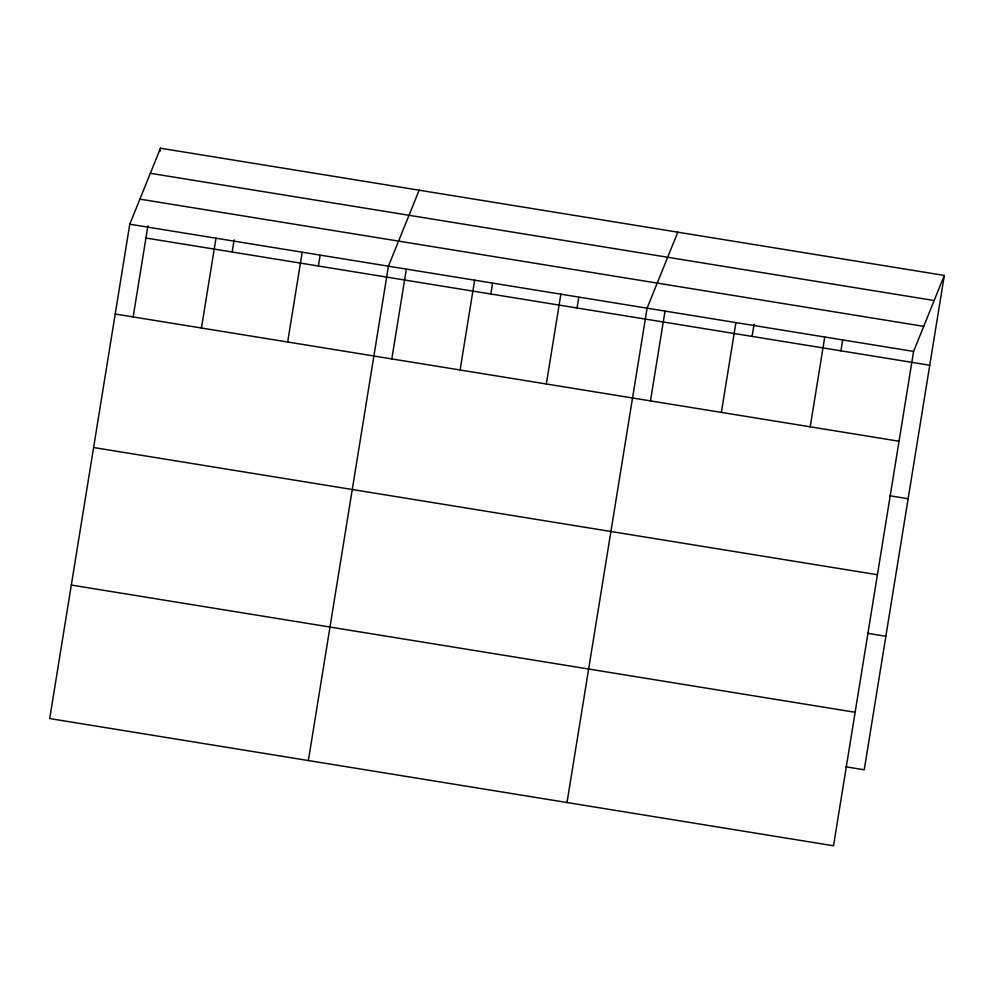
<?xml version="1.0" encoding="UTF-8"?>
<svg xmlns="http://www.w3.org/2000/svg" width="994" height="994" viewBox="0 0 994 994"><rect width="100%" height="100%" fill="white"/><g stroke="black" fill="none" stroke-linecap="round" stroke-linejoin="round"><path stroke-width="1.49" d="M129.767 224.209L49.7 718.563L833.519 845.782L913.585 351.429L944.3 275.437L160.481 148.218L129.767 224.209L913.585 351.429M133.159 316.912L147.907 225.849M159.984 151.262L160.481 148.218M201.447 328.008L215.984 238.212M232.161 252.016L234.124 239.84M287.664 342.011L302.201 252.203M318.378 266.019L320.105 255.359M308.364 760.547L388.43 266.193L419.145 190.202M391.822 358.896L406.322 269.349M460.098 369.992L474.647 280.184M490.812 294L492.539 283.352M546.327 383.995L560.864 294.187M577.042 308.003L578.756 297.343M567.015 802.531L647.082 308.177L677.796 232.186M650.474 400.88L664.986 311.333M721.371 412.398L735.92 322.59M752.085 336.407L754.061 324.23M810.209 426.824L824.747 337.016M840.924 350.832L842.651 340.172M944.3 275.437L864.233 769.791L845.857 766.809M150.343 173.291L934.161 300.523M139.905 199.135L923.724 326.355M145.932 238.026L929.75 365.245M115.217 314.017L899.036 441.237M889.754 495.757L908.131 498.739M93.598 447.524L877.416 574.743M867.476 633.302L885.853 636.284M71.319 585.056L855.138 712.276"/></g></svg>
